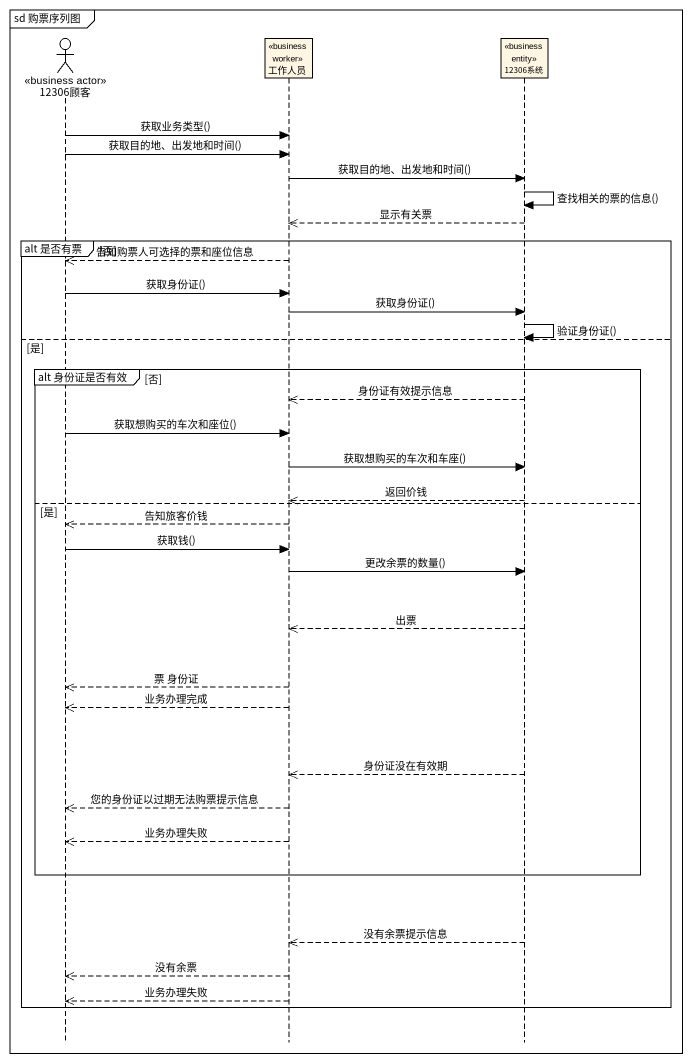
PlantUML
@startuml
mainframe sd 购票序列图
hide footbox
actor "12306顾客" as a12306顾客 <<business actor>>
participant 工作人员 <<business worker>>
participant "12306系统" as c12306系统 <<business entity>>

a12306顾客 -> 工作人员 : 获取业务类型()
a12306顾客 -> 工作人员 : 获取目的地、出发地和时间()
工作人员 -> c12306系统 : 获取目的地、出发地和时间()
c12306系统 -> c12306系统 : 查找相关的票的信息()
c12306系统 -->> 工作人员 : 显示有关票
group alt 是否有票 [否]
  工作人员 -->> a12306顾客 : 告知购票人可选择的票和座位信息
  a12306顾客 -> 工作人员 : 获取身份证()
  工作人员 -> c12306系统 : 获取身份证()
  c12306系统 -> c12306系统 : 验证身份证()
else 是
  group alt 身份证是否有效 [否]
    c12306系统 -->> 工作人员 : 身份证有效提示信息
    a12306顾客 -> 工作人员 : 获取想购买的车次和座位()
    工作人员 -> c12306系统 : 获取想购买的车次和车座()
    c12306系统 -->> 工作人员 : 返回价钱
  else 是
    工作人员 -->> a12306顾客 : 告知旅客价钱
    a12306顾客 -> 工作人员 : 获取钱()
    工作人员 -> c12306系统 : 更改余票的数量()
    c12306系统 -->> 工作人员 : 出票
    工作人员 -->> a12306顾客 : 票 身份证
    工作人员 -->> a12306顾客 : 业务办理完成
    c12306系统 -->> 工作人员 : 身份证没在有效期
    工作人员 -->> a12306顾客 : 您的身份证以过期无法购票提示信息
    工作人员 -->> a12306顾客 : 业务办理失败
  end
  c12306系统 -->> 工作人员 : 没有余票提示信息
  工作人员 -->> a12306顾客 : 没有余票
  工作人员 -->> a12306顾客 : 业务办理失败
end
@enduml
